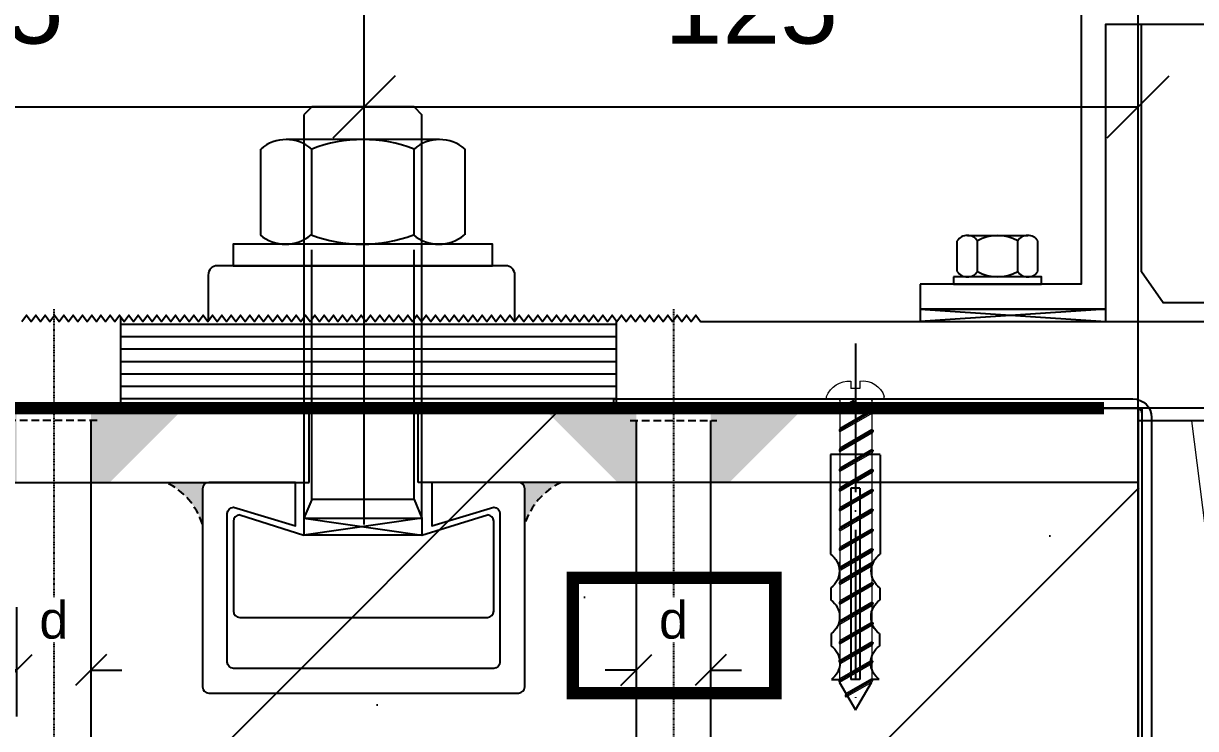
# Model space of a CAD drawing. Header units: millimetres. Extents: x -2069 to 10556, y -1036 to 8460.
# Drawn here: x 2594 to 2783.1, y 657.2 to 771 of the extents above; entities that cross this region are included whole.
import ezdxf

# ---------------------------------------------------------------- set-up
doc = ezdxf.new("R2010")
doc.units = ezdxf.units.MM
for name, pattern in [('ACAD_ISO04W100', [30, 24, -3, 0, -3]), ('HIDDEN', [0.375, 0.25, -0.125]), ('HIDDEN2', [0.1875, 0.125, -0.0625])]:
    doc.linetypes.add(name, pattern=pattern)
for name, color, linetype in [('0BJECT', 7, 'Continuous'), ('A-剖面填充', 8, 'Continuous'), ('CEN', 3, 'ACAD_ISO04W100'), ('F-Alum', 4, 'Continuous'), ('F-Bolt', 32, 'Continuous'), ('F-center', 6, 'ACAD_ISO04W100'), ('F-Misc', 1, 'Continuous'), ('F-OTHERS', 8, 'Continuous'), ('F-seslants', 8, 'Continuous'), ('F-steel', 3, 'Continuous'), ('F-text', 7, 'Continuous'), ('F-thin line', 8, 'Continuous'), ('F_CONC', 7, 'Continuous'), ('F_MISC', 8, 'Continuous'), ('Hatch', 8, 'Continuous'), ('INSUL', 173, 'Continuous'), ('Layer0-RefEdit0', 7, 'Continuous'), ('POCHET', 8, 'Continuous')]:
    doc.layers.add(name, color=color, linetype=linetype)
doc.layers.add('1', color=3, linetype='Continuous', lineweight=15)
doc.styles.add('Arial', font='arial.ttf')
doc.dimstyles.new('Arup4', dxfattribs={"dimscale": 5, "dimtxt": 1.2, "dimasz": 1, "dimexe": 1.5, "dimexo": 1.5, "dimgap": 1, "dimtad": 1, "dimdec": 0, "dimdsep": 46, "dimtxsty": 'Arial', "dimblk": 'OBLIQUE', "dimcen": 0, "dimclrd": 1, "dimclre": 1, "dimclrt": 7, "dimadec": 0, "dimazin": 0, "dimtfac": 1, "dimtdec": 0, "dimtix": 1, "dimtofl": 0, "dimtmove": 2, "dimatfit": 3, "dimfxl": 5, "dimtolj": 1, "dimtzin": 0, "dimlwd": -1, "dimlwe": -1, "dimarcsym": 0})

# ---------------------------------------------------------------- blocks, each defined once
blk = doc.blocks.new('塑料胀栓1')
for p, q in [((11.71221217162997, 15.84621167396744), (11.72214267112417, 14.80299778285007)), ((6.813815759960108, 11.97570193024057), (11.26026245577327, 14.60299778284752)), ((11.23949568744524, 9.426389889377788), (6.813815759960108, 11.97570193024057)), ((11.7063633291325, 12.70306447953044), (11.70636332913909, 11.26090457569898)), ((11.71221217166521, 8.10519218655918), (11.7122121716593, 9.390143683027416))]:
    blk.add_line(p, q)
at = {"layer": '0BJECT'}
for p, q in [((19.12205670410435, 15.88937509276638), (17.12205670410435, 15.8893750927582)), ((26.53190123657942, 15.93253851156532), (24.53190123657942, 15.93253851155623)), ((48.00269223358146, 15.97570193042793), (31.94174576905471, 15.97570193035517)), ((48.02707572884582, 15.97570193042793), (48.02707572888221, 7.975701930427932)), ((42.5996575803299, 12.7030644796705), (11.7063633291325, 12.70306447953044)), ((42.5996575803299, 12.7030644796705), (42.5996575803365, 11.26090457583905)), ((42.5996575803365, 11.26090457583905), (11.70636332913909, 11.26090457569898)), ((19.12205670414005, 8.06202876782754), (17.12205670414005, 8.062028767818447)), ((26.53190123661557, 8.018865349095904), (24.53190123661557, 8.01886534908681)), ((48.02707572888221, 7.975701930427932), (31.94174576909109, 7.975701930355171))]:
    blk.add_line(p, q, dxfattribs=at)
for centre, start, end in [((14.40190666326111, 17.77635149817979), 215.6634335187534, 325.2508364699451), ((21.81175119573641, 17.81951491697873), 215.6634335187534, 325.2508364699451), ((29.22159572821147, 17.86267833577767), 215.6634335187534, 325.2508364699451), ((14.40190666331409, 6.175052362370479), 34.74916353056818, 144.33656648176), ((21.81175119578961, 6.131888943638841), 34.74916353056818, 144.33656648176), ((29.2215957282649, 6.088725524907204), 34.74916353056818, 144.33656648176)]:
    blk.add_arc(centre, 3.310573394341928, start, end, dxfattribs=at)
at = {"layer": '1', "linetype": 'Continuous'}
for p, q in [((56.96615062687579, 16.64117593046831), (56.9677056496821, 15.45893280233304)), ((56.96770564967664, 16.64475430237053), (57.41631208805394, 16.64117586676002)), ((56.9677056496821, 15.45893280233304), (56.9677056497128, 8.492471058605588)), ((59.90736310943862, 12.71971295614821), (58.70452990615899, 12.71971295614276)), ((58.70452990615899, 12.71971295614276), (58.70452990616559, 11.23169090481133)), ((59.90736310944521, 11.23169090481678), (58.70452990616559, 11.23169090481133)), ((56.9677056497128, 8.492471058605588), (56.96770564971825, 7.306649558568096)), ((56.96770564971917, 7.306649558568096), (57.40514708855493, 7.306649558569915))]:
    blk.add_line(p, q, dxfattribs=at)
at = {"layer": '1', "color": 2, "linetype": 'Continuous'}
for p, q in [((11.26026245577327, 14.60299778284752), (8.868168450314442, 10.45976942886682)), ((11.60667261728599, 14.80299778284916), (9.041373531070805, 10.35976942886736)), ((11.72214267112417, 14.80299778285007), (9.156843584908986, 10.35976942886827)), ((11.83761272496326, 14.60299778285025), (9.445518719503523, 10.45976942886955)), ((14.24171708720701, 14.62638988939125), (11.23949568744524, 9.426389889377788)), ((11.60667261728599, 14.80299778284916), (11.26026245577327, 14.60299778284752)), ((14.58812724871973, 14.82638988939288), (11.4127007682016, 9.326389889378332)), ((14.70359730255791, 14.82638988939379), (11.52817082203978, 9.326389889379243)), ((11.72214267112417, 14.80299778285007), (11.60667261728599, 14.80299778284916)), ((11.6201780562892, 14.62638988937942), (11.61906735639718, 14.62638988937942)), ((11.83761272496326, 14.60299778285025), (11.72214267112417, 14.80299778285007)), ((14.819067356397, 14.62638988939398), (11.81684595663432, 9.426389889380516)), ((14.24171708720701, 14.62638988939125), (11.82410728596142, 14.62638988938033)), ((14.58812724871973, 14.82638988939288), (14.24171708720701, 14.62638988939125)), ((17.22206101874781, 14.64978199593497), (14.31528788617583, 9.615103244189413)), ((17.56847118026144, 14.84978199593661), (14.39304469974331, 9.349781995922056)), ((17.68394123409962, 14.84978199593752), (14.50851475358149, 9.349781995922967)), ((14.70359730255791, 14.82638988939379), (14.58812724871973, 14.82638988939288)), ((17.22206101874781, 14.64978199593497), (14.60163268772339, 14.64978199592315)), ((14.819067356397, 14.62638988939398), (14.70359730255791, 14.82638988939379)), ((17.7994112879378, 14.6497819959377), (14.79718988817512, 9.44978199592424)), ((17.56847118026144, 14.84978199593661), (17.22206101874781, 14.64978199593497)), ((20.42206101874763, 14.64978199594952), (17.41983961898586, 9.449781995936064)), ((17.68394123409871, 14.84978199593752), (17.56847118026144, 14.84978199593661)), ((20.76847118026126, 14.84978199595116), (17.59304469974313, 9.349781995936608)), ((17.7994112879378, 14.6497819959377), (17.68394123409871, 14.84978199593752)), ((20.88394123409944, 14.84978199595207), (17.70851475358131, 9.34978199593752)), ((20.42206101874763, 14.64978199594861), (17.7994112879378, 14.6497819959377)), ((20.99941128793762, 14.64978199595225), (17.99718988817494, 9.449781995938793)), ((20.76847118026126, 14.84978199595116), (20.42206101874763, 14.64978199594952)), ((23.62206101874745, 14.64978199596408), (20.61983961898568, 9.449781995950616)), ((20.88394123409853, 14.84978199595207), (20.76847118026126, 14.84978199595116)), ((23.96847118026108, 14.84978199596571), (20.79304469974295, 9.34978199595116)), ((20.99941128793762, 14.64978199595225), (20.88394123409853, 14.84978199595207)), ((24.08394123409926, 14.84978199596662), (20.90851475358113, 9.349781995952073)), ((23.62206101874745, 14.64978199596316), (20.99941128793762, 14.64978199595134)), ((24.19941128793744, 14.6497819959668), (21.19718988817476, 9.449781995953344)), ((23.96847118026108, 14.84978199596571), (23.62206101874745, 14.64978199596408)), ((26.82206101874726, 14.64978199597863), (23.8198396189855, 9.449781995965168)), ((24.08394123409835, 14.84978199596662), (23.96847118026108, 14.84978199596571)), ((27.1684711802609, 14.84978199598026), (23.99304469974277, 9.349781995965714)), ((24.19941128793744, 14.6497819959668), (24.08394123409835, 14.84978199596662)), ((27.28394123409908, 14.84978199598117), (24.10851475358095, 9.349781995966623)), ((26.82206101874726, 14.64978199597772), (24.19941128793744, 14.64978199596589)), ((27.39941128793726, 14.64978199598135), (24.39718988817458, 9.449781995967896)), ((27.1684711802609, 14.84978199598026), (26.82206101874726, 14.64978199597863)), ((30.01983961896258, 14.64978199599318), (27.1130664863897, 9.615103244247619)), ((27.28394123409817, 14.84978199598117), (27.1684711802609, 14.84978199598026)), ((30.3662497804753, 14.84978199599481), (27.19082329995718, 9.349781995980264)), ((27.39941128793726, 14.64978199598135), (27.28394123409817, 14.84978199598117)), ((30.48171983431348, 14.84978199599573), (27.30629335379536, 9.349781995981173)), ((30.01983961896258, 14.64978199599318), (27.39941128793726, 14.64978199598135)), ((30.59718988815257, 14.64978199599591), (27.5949684883899, 9.449781995982447)), ((32.28415147528268, 14.64978199600409), (29.3773783427107, 9.615103244258533)), ((32.6305616367963, 14.84978199600482), (29.45513515627818, 9.349781995990268)), ((32.74603169063448, 14.84978199600573), (29.57060521011636, 9.34978199599118)), ((32.28415147528268, 14.64978199600409), (29.66372314425825, 14.64978199599227)), ((32.86150174447266, 14.64978199600682), (29.85928034470999, 9.449781995993364)), ((30.3662497804753, 14.84978199599481), (30.01983961896258, 14.64978199599318)), ((30.48171983431348, 14.84978199599573), (30.3662497804753, 14.84978199599481)), ((30.59718988815257, 14.64978199599591), (30.48171983431348, 14.84978199599573)), ((32.6305616367963, 14.84978199600482), (32.28415147528268, 14.64978199600409)), ((35.48415147528249, 14.64978199601864), (32.48193007552072, 9.449781996005184)), ((32.74603169063357, 14.84978199600573), (32.6305616367963, 14.84978199600482)), ((35.83056163679612, 14.84978199601937), (32.65513515627799, 9.349781996005733)), ((32.86150174447266, 14.64978199600682), (32.74603169063357, 14.84978199600573)), ((35.9460316906343, 14.84978199602028), (32.77060521011617, 9.349781996005733)), ((35.48415147528249, 14.64978199601864), (32.86150174447266, 14.64978199600682)), ((36.06150174447247, 14.64978199602137), (33.0592803447098, 9.449781996007914)), ((35.83056163679612, 14.84978199601937), (35.48415147528249, 14.64978199601864)), ((38.68415147528231, 14.6497819960332), (35.68193007552054, 9.449781996019736)), ((35.94603169063339, 14.84978199602028), (35.83056163679612, 14.84978199601937)), ((39.03056163679594, 14.84978199603392), (35.85513515627781, 9.349781996020283)), ((36.06150174447247, 14.64978199602137), (35.94603169063339, 14.84978199602028)), ((39.14603169063412, 14.84978199603483), (35.97060521011599, 9.349781996020283)), ((38.68415147528231, 14.6497819960332), (36.06150174447247, 14.64978199602137)), ((39.2615017444723, 14.64978199603592), (36.25928034470964, 9.449781996022466)), ((39.03056163679594, 14.84978199603392), (38.68415147528231, 14.6497819960332)), ((41.88415147528212, 14.64978199604775), (38.88193007552036, 9.449781996034288)), ((39.14603169063321, 14.84978199603483), (39.03056163679594, 14.84978199603392)), ((42.23056163679575, 14.84978199604848), (39.05513515627764, 9.349781996034835)), ((39.2615017444723, 14.64978199603592), (39.14603169063321, 14.84978199603483)), ((42.34603169063393, 14.84978199604938), (39.17060521011582, 9.349781996034835)), ((41.88415147528212, 14.64978199604775), (39.2615017444723, 14.64978199603592)), ((42.46150174447211, 14.64978199605048), (39.45928034470944, 9.449781996037016)), ((42.23056163679575, 14.84978199604848), (41.88415147528212, 14.64978199604775)), ((45.08193007549744, 14.6497819960623), (42.17515694292456, 9.615103244316742)), ((42.34603169063303, 14.84978199604938), (42.23056163679575, 14.84978199604848)), ((45.42834023701015, 14.84978199606303), (42.25291375649203, 9.349781996049387)), ((42.46150174447211, 14.64978199605048), (42.34603169063303, 14.84978199604938)), ((45.54381029084834, 14.84978199606394), (42.36838381033021, 9.349781996049387)), ((45.08193007549744, 14.6497819960623), (42.46150174447211, 14.64978199605048)), ((45.65928034468742, 14.64978199606503), (42.65705894492476, 9.449781996051568)), ((45.42834023701015, 14.84978199606303), (45.08193007549744, 14.6497819960623)), ((48.28193007549724, 14.64978199607685), (45.27970867573549, 9.449781996063392)), ((45.54381029084834, 14.84978199606394), (45.42834023701015, 14.84978199606303)), ((48.62834023700997, 14.84978199607758), (45.45291375649185, 9.349781996063939)), ((45.65928034468742, 14.64978199606503), (45.54381029084834, 14.84978199606394)), ((48.74381029084815, 14.84978199607849), (45.56838381033003, 9.349781996063939)), ((48.28193007549724, 14.64978199607685), (45.65928034468742, 14.64978199606503)), ((48.85928034468725, 14.64978199607958), (45.85705894492457, 9.44978199606612)), ((48.62834023700997, 14.84978199607758), (48.28193007549724, 14.64978199607685)), ((51.48193007549708, 14.6497819960914), (48.47970867573531, 9.449781996077943)), ((48.74381029084815, 14.84978199607849), (48.62834023700997, 14.84978199607758)), ((51.82834023700979, 14.84978199609213), (48.65291375649167, 9.34978199607849)), ((48.85928034468725, 14.64978199607958), (48.74381029084815, 14.84978199607849)), ((51.94381029084798, 14.84978199609304), (48.76838381032984, 9.34978199607849)), ((51.48193007549616, 14.6497819960914), (48.85928034468725, 14.64978199607958)), ((52.05928034468707, 14.64978199609413), (49.05705894492439, 9.449781996080672)), ((51.82834023700979, 14.84978199609213), (51.48193007549708, 14.6497819960914)), ((54.6819300754969, 14.64978199610596), (51.67970867573512, 9.449781996092495)), ((51.94381029084798, 14.84978199609304), (51.82834023700979, 14.84978199609213)), ((55.02834023700962, 14.84978199610668), (51.85291375649149, 9.349781996093043)), ((52.05928034468707, 14.64978199609413), (51.94381029084798, 14.84978199609304)), ((55.1438102908478, 14.84978199610759), (51.96838381032968, 9.349781996093043)), ((54.6819300754969, 14.64978199610596), (52.05928034468616, 14.64978199609413)), ((55.25928034468688, 14.64978199610868), (52.25705894492421, 9.449781996095224)), ((55.02834023700962, 14.84978199610668), (54.6819300754969, 14.64978199610596)), ((55.1438102908478, 14.84978199610759), (55.02834023700962, 14.84978199610668)), ((55.25928034468688, 14.64978199610868), (55.1438102908478, 14.84978199610759)), ((56.75816964479327, 14.64978199611505), (55.25928034468598, 14.64978199610868)), ((56.91008764665343, 14.71950419853328), (56.91008764667777, 9.349117984909752)), ((28.31027976571181, 11.68488989425987), (27.01983961898532, 9.44978199597972)), ((43.37237022224667, 11.68488989432899), (42.08193007552018, 9.44978199604884)), ((56.17014882246053, 11.6848898943872), (54.87970867573494, 9.449781996107047)), ((56.51655898397325, 11.88488989438883), (55.05291375649131, 9.349781996107593)), ((56.63202903781144, 11.88488989438974), (55.16838381032949, 9.349781996107593)), ((56.74749909165052, 11.68488989438992), (55.45705894492403, 9.449781996109776)), ((56.51655898397325, 11.88488989438883), (56.17014882246053, 11.6848898943872)), ((56.63202903781144, 11.88488989438974), (56.51655898397415, 11.88488989438883)), ((56.74749909165052, 11.68488989438992), (56.63202903781144, 11.88488989438974)), ((9.041373531070805, 10.35976942886736), (8.868168450314442, 10.45976942886682)), ((9.156843584908986, 10.35976942886827), (9.041373531071713, 10.35976942886736)), ((9.445518719503523, 10.45976942886955), (9.156843584908986, 10.35976942886827)), ((11.4127007682016, 9.326389889378332), (11.23949568744524, 9.426389889377788)), ((11.52817082203978, 9.326389889379243), (11.41270076820251, 9.326389889378332)), ((11.81684595663432, 9.426389889380516), (11.52817082203978, 9.326389889379243)), ((14.43949568744506, 9.42638988939234), (11.81684595663432, 9.426389889380516)), ((14.61270076820142, 9.326389889392882), (14.43949568744506, 9.42638988939234)), ((14.7281708220396, 9.326389889393793), (14.61270076820233, 9.326389889392882)), ((15.01684595663414, 9.426389889395068), (14.7281708220396, 9.326389889393793)), ((17.41983961898586, 9.449781995936064), (14.79718988817512, 9.449781995923331)), ((17.59304469974313, 9.349781995936608), (17.41983961898586, 9.449781995935155)), ((17.7085147535804, 9.34978199593752), (17.59304469974313, 9.349781995936608)), ((17.99718988817494, 9.449781995938793), (17.7085147535804, 9.34978199593752)), ((20.61983961898568, 9.449781995950616), (17.99718988817494, 9.449781995938793)), ((20.79304469974295, 9.34978199595116), (20.61983961898568, 9.449781995949706)), ((20.90851475358022, 9.349781995952073), (20.79304469974295, 9.34978199595116)), ((21.19718988817476, 9.449781995953344), (20.90851475358022, 9.349781995952073)), ((23.8198396189855, 9.449781995965168), (21.19718988817476, 9.449781995953344)), ((23.99304469974277, 9.349781995965714), (23.8198396189855, 9.449781995964258)), ((24.10851475358004, 9.349781995966623), (23.99304469974277, 9.349781995965714)), ((24.39718988817458, 9.449781995967896), (24.10851475358004, 9.349781995966623)), ((27.01983961898532, 9.44978199597972), (24.39718988817458, 9.449781995967896)), ((27.19304469974259, 9.349781995980264), (27.01983961898532, 9.44978199597881)), ((27.30851475357986, 9.349781995981173), (27.19304469974259, 9.349781995980264)), ((27.5971898881744, 9.449781995982447), (27.30851475357986, 9.349781995981173)), ((30.21761821920063, 9.449781995994273), (27.5949684883899, 9.449781995981537)), ((32.48193007552072, 9.449781996005184), (29.85928034470999, 9.449781995993364)), ((30.39082329995699, 9.349781995994816), (30.21761821920063, 9.449781995993364)), ((30.50629335379517, 9.349781995995727), (30.3908232999579, 9.349781995994816)), ((30.79496848838971, 9.449781995997), (30.50629335379517, 9.349781995995727)), ((32.65513515627799, 9.349781996005733), (32.48193007552072, 9.449781996005184)), ((32.77060521011526, 9.349781996005733), (32.65513515627799, 9.349781996005733)), ((33.0592803447098, 9.449781996007914), (32.77060521011526, 9.349781996005733)), ((35.68193007552054, 9.449781996019736), (33.0592803447098, 9.449781996007914)), ((35.85513515627781, 9.349781996020283), (35.68193007552054, 9.449781996019736)), ((35.97060521011508, 9.349781996020283), (35.85513515627781, 9.349781996020283)), ((36.25928034470964, 9.449781996022466), (35.97060521011508, 9.349781996020283)), ((38.88193007552036, 9.449781996034288), (36.25928034470964, 9.449781996022466)), ((39.05513515627764, 9.349781996034835), (38.88193007552036, 9.449781996034288)), ((39.1706052101149, 9.349781996034835), (39.05513515627764, 9.349781996034835)), ((39.45928034470944, 9.449781996037016), (39.1706052101149, 9.349781996034835)), ((42.08193007552018, 9.44978199604884), (39.45928034470944, 9.449781996037016)), ((42.25513515627745, 9.349781996049387), (42.08193007552018, 9.44978199604884)), ((42.37060521011471, 9.349781996049387), (42.25513515627745, 9.349781996049387)), ((42.65928034470926, 9.449781996051568), (42.37060521011471, 9.349781996049387)), ((45.27970867573549, 9.449781996063392), (42.65705894492476, 9.449781996051568)), ((45.45291375649185, 9.349781996063939), (45.27970867573549, 9.449781996063392)), ((45.56838381033003, 9.349781996063939), (45.45291375649276, 9.349781996063939)), ((45.85705894492457, 9.44978199606612), (45.56838381033003, 9.349781996063939)), ((48.47970867573531, 9.449781996077943), (45.85705894492457, 9.44978199606612)), ((48.65291375649167, 9.34978199607849), (48.47970867573531, 9.449781996077943)), ((48.76838381032984, 9.34978199607849), (48.65291375649257, 9.34978199607849)), ((49.05705894492439, 9.449781996080672), (48.76838381032984, 9.34978199607849)), ((51.67970867573512, 9.449781996092495), (49.05705894492348, 9.449781996080672)), ((51.85291375649149, 9.349781996093043), (51.67970867573512, 9.449781996092495)), ((51.96838381032968, 9.349781996093043), (51.8529137564924, 9.349781996093043)), ((52.25705894492421, 9.449781996095224), (51.96838381032968, 9.349781996093043)), ((54.87970867573494, 9.449781996107047), (52.25705894492421, 9.449781996095224)), ((55.05291375649131, 9.349781996107593), (54.87970867573494, 9.449781996107047)), ((55.16838381032949, 9.349781996107593), (55.05291375649222, 9.349781996107593)), ((55.45705894492403, 9.449781996109776), (55.16838381032949, 9.349781996107593)), ((56.75816964481692, 9.449781996115235), (55.45705894492403, 9.449781996109776))]:
    blk.add_line(p, q, dxfattribs=at)
at = {"layer": '1', "linetype": 'Continuous'}
for centre, radius, start, end in [((56.30109482231568, 13.18081765519037), 3.635627662754216, 352.7135828226831, 72.32148330212878), ((55.86759761315808, 11.04694091544115), 4.043987861451618, 292.3464590782155, 2.618474798417987)]:
    blk.add_arc(centre, radius, start, end, dxfattribs=at)
at = {"layer": '1', "color": 2, "linetype": 'Continuous'}
for centre, start, end in [((56.75816964479235, 14.84978199611487), 270.0000000002605, 2.60551e-10), ((56.75816964481782, 9.249781996115416), 2.60551e-10, 90.00000000026054)]:
    blk.add_arc(centre, 0.2, start, end, dxfattribs=at)
at = {"layer": 'CEN'}
blk.add_line((65.95524704842366, 11.97570193050978), (6.813815759960108, 11.97570193024057), dxfattribs=at)
blk = doc.blocks.new('*U18')
at = {"layer": 'INSUL', "lineweight": 0}
h = blk.add_hatch(dxfattribs=at)
h.set_pattern_fill('岩棉', color=256, scale=200, style=0, pattern_type=2)
h.set_pattern_definition([(171.78891, (106.600016, 398.0952379999998), (-1346.403448312252, 200.0000049722685), [6.668377999999999, -1393.6908]), (146.908661, (112.445746, 394.2857139999999), (-316.8008087664159, 200.0000027677768), [6.977466, -1458.29024]), (132.32733, (116.7829, 389.5238099999999), (-356.4009145727049, 399.9999982672191), [6.441011999999996, -1346.171599999999]), (114.796992, (119.422906, 383.8095239999998), (-79.20020273217732, 199.9999988221325), [6.294656, -654.6442399999999]), (91.62022409999989, (119.611478, 377.1428579999999), (-39.60010000722383, 1199.999999421015), [6.669333999999999, -1393.890599999999]), (82.82482490000001, (100.188572, 222.857142), (277.200698883709, 2199.999994068259), [155.5034759999999, -32500.22599999999]), (97.17517500000001, (139.41153, 222.857142), (-277.200704965674, 2199.999993303032), [155.503476, -32500.22600000001]), (88.37977579999999, (119.988622, 377.1428579999999), (39.60008610801613, 1199.999999804292), [6.669333999999998, -1393.890599999999]), (65.203007, (120.177194, 383.8095239999998), (79.20020259163786, 199.9999991174459), [6.294655999999996, -654.6442399999996]), (47.67266909999999, (122.817202, 389.5238099999999), (356.4009134627904, 399.9999994025392), [6.441011999999999, -1346.1716]), (33.0913383, (127.154356, 394.2857139999999), (316.8008057501236, 200.0000072753375), [6.977465999999999, -1458.29024]), (8.211089519999998, (133.0000839999999, 398.0952379999998), (1346.403449130845, 199.9999996311573), [6.668378, -1393.6908]), (87.16616460000002, (100, 219.04762), (39.6000835716934, 600.000000603556), [3.814187999999997, -797.1652999999993]), (103.9013849999999, (100.94286, 215.2380959999999), (-158.4004052932106, 599.999999256688), [3.924467999999998, -820.2139799999997]), (111.603615, (102.451434, 211.4285719999999), (-39.60010105791604, 199.9999999325468), [4.097349999999997, -211.0134799999998]), (122.761347, (104.90287, 207.6190479999999), (-118.8003071433099, 199.9999979126023), [4.530121999999998, -946.7954599999995]), (138.290552, (108.108592, 204.7619039999999), (-237.6006057235126, 200.0000041112795), [4.294174, -897.48216]), (152.003514, (111.691458, 202.857142), (-356.4009150129696, 199.9999972512039), [4.057713999999999, -848.0623800000002]), (166.477202, (115.651468, 201.9047619999999), (-792.0020276718492, 200.0000064177691), [4.072923999999999, -851.2411]), (167.070755, (119.80005, 200.9523799999999), (-831.6021316316308, 199.9999996237733), [4.256496, -889.6077599999999]), (12.92924439999999, (119.80005, 200.9523799999999), (831.6021319360445, 199.9999987124329), [4.256496, -889.6077599999999]), (13.52279750000001, (123.9486319999999, 201.9047619999999), (792.0020294171784, 199.9999995062475), [4.072923999999997, -851.2410999999994]), (27.99648529999999, (127.908642, 202.857142), (396.0010105499008, 200.0000072879108), [4.057713999999999, -848.0623800000001]), (41.70944699999998, (131.4915099999999, 204.7619039999999), (237.6006038913436, 200.0000059365944), [4.294173999999997, -897.4821599999992]), (57.2386522, (134.697232, 207.6190479999999), (396.0010088970647, 600.0000033357035), [4.530121999999997, -946.7954599999995]), (68.396384, (137.148666, 211.4285719999999), (39.60010082956155, 200.0000007141276), [4.097349999999998, -211.0134799999999]), (76.098615, (138.6572419999999, 215.2380959999999), (39.60010150827714, 199.9999990314191), [3.924467999999996, -820.2139799999993]), (92.83383529999995, (139.6001019999999, 219.04762), (-39.60010050248402, 599.9999997827587), [3.814187999999999, -797.1652999999998])])
h.paths.add_polyline_path([(0, 0), (112.7065252531479, 0), (112.7065252531479, 200), (0, 200)])
at = {"layer": 'INSUL'}
blk.add_lwpolyline([(0, 0), (112.7065252531479, 0), (112.7065252531479, 200), (0, 200)], close=True, dxfattribs=at)
blk = doc.blocks.new('A$C515a715d')
at = {"layer": 'Hatch', "linetype": 'HIDDEN', "ltscale": 5}
h = blk.add_hatch(color=256, dxfattribs=at)
h.paths.add_polyline_path([(11.99999999999955, 50.20995790751067), (11.99999999999955, 47.20995790751067), (-4.547473508864641e-13, 47.20995790751067), (-4.547473508864641e-13, 41.20995790751067), (-4.547473508864641e-13, 62.20995790751067)])
h.paths.add_polyline_path([(-4.547473508864641e-13, 20.20995790751067), (-4.547473508864641e-13, 41.20995790750976), (-4.547473508864641e-13, 35.20995790751067), (11.99999999999955, 35.20995790751067), (11.99999999999955, 32.20995790751067)])
for points in [[(11.99999999999955, 16.20000000007121, -0.4142135623736278), (13.00000000000136, 17.20000000007121), (18.70819864951, 17.20000000006075, -0.2056191365764834), (11.99999999999955, 23.07805904839279)], [(11.99999999999955, -40.67805904836723), (11.99999999999955, -33.8000000000452, 0.4142135623736278), (12.99999999999955, -34.8000000000452), (18.70819864951727, -34.8000000000452, 0.205619136576971)]]:
    blk.add_hatch(color=256, dxfattribs=at).paths.add_polyline_path(points)
h = blk.add_hatch(color=256, dxfattribs=at)
h.paths.add_polyline_path([(11.99999999999955, -49.79999999998699), (11.99999999999955, -52.79999999998699), (-4.547473508864641e-13, -52.79999999998699), (-4.547473508864641e-13, -58.79999999998699), (-4.547473508864641e-13, -37.79999999998699)])
h.paths.add_polyline_path([(-4.547473508864641e-13, -79.799999999987), (-4.547473508864641e-13, -58.7999999999879), (-4.547473508864641e-13, -64.799999999987), (11.99999999999955, -64.799999999987), (11.99999999999955, -67.799999999987)])
at = {"layer": 'F-center', "linetype": 'HIDDEN', "ltscale": 0.1}
for p, q in [((-15.96906282752798, 41.20995790751067), (119.9999999999995, 41.20995790751067)), ((-15.96906282752843, -58.79999999998699, -1.017515445940714e-09), (119.9999999999995, -58.79999999998654, -1.0170915835761e-09))]:
    blk.add_line(p, q, dxfattribs=at)
at = {"layer": 'F-Misc', "ltscale": 5}
for p, q in [((-4.547473508864641e-13, 0), (-4.547473508864641e-13, 116.2000000000126, -1.017306935011803e-09)), ((-4.547473508864641e-13, 116.2000000000126, -1.017306935011803e-09), (11.99999999999955, 116.2000000000126, -1.017306935011803e-09)), ((11.99999999999955, 116.2000000000126, -1.017306935011803e-09), (11.99999999999955, 0, -1.074479734949462e-09)), ((1.999999999999545, 47.20995790751067), (119.9999999999995, 47.20995790751067)), ((1.999999999999545, 35.20995790751067), (119.9999999999995, 35.20995790751067)), ((11.99999999999955, 0, -1.074479734949462e-09), (-4.547473508864641e-13, 0)), ((-4.547473508864641e-13, -17.60000000001082), (-5.684341886080801e-13, -133.799999999987, -1.017306935008148e-09)), ((11.99999999999955, -17.60000000001173, -1.074479734949462e-09), (-4.547473508864641e-13, -17.60000000001128)), ((12, -133.7999999999865, -1.017306935008143e-09), (11.99999999999955, -17.60000000001173, -1.074479734949462e-09)), ((1.999999999999091, -52.79999999998699, -1.017466962967435e-09), (119.9999999999995, -52.79999999998699, -1.017099588623599e-09))]:
    blk.add_line(p, q, dxfattribs=at)
at = {"layer": 'F-Misc', "ltscale": 5, "elevation": -1.017306935011803e-09}
blk.add_lwpolyline([(40.99999999999955, -30.79999999998699), (16.99999999999955, -30.79999999992879, -0.414213562373095), (15.99999999999955, -29.79999999992879), (18.99999999999955, -19.79999999992879), (11.99999999999955, -19.79999999992879), (11.99999999999955, -33.79999999992879, 0.414213562373095), (12.99999999999955, -34.79999999992879), (44.99999999999955, -34.79999999998699, 0.414213562373095), (45.99999999999955, -33.79999999998699), (45.99999999999955, 16.20000000001301, 0.414213562373095), (44.99999999999955, 17.20000000001301), (12.99999999999955, 17.20000000007121, 0.414213562373095), (11.99999999999955, 16.20000000007121), (11.99999999999955, 2.200000000071213), (18.99999999999955, 2.200000000071213), (15.99999999999955, 12.20000000007121, -0.414213562373095), (16.99999999999955, 13.20000000007121), (40.99999999999955, 13.20000000001301, -0.414213562373095), (41.99999999999955, 12.20000000001301), (41.99999999999955, -29.79999999998699, -0.414213562373095)], format="xyb", close=True, dxfattribs=at)
at = {"layer": 'Hatch', "linetype": 'HIDDEN', "ltscale": 5}
for p, q in [((1.999999999999545, 34.20995790751067), (1.999999999999545, 48.20995790751067)), ((1.999999999999091, -51.79999999998699, -1.017468349892407e-09), (1.999999999999091, -65.799999999987, -1.01744893296991e-09))]:
    blk.add_line(p, q, dxfattribs=at)
for centre, start, end in [((22.19871911010659, 27.9502932122864, -1.074479734949462e-09), 205.5352060176946, 252.0118672980861), ((22.19871911010659, -45.55029321226039, -1.074479734949462e-09), 107.9881327019139, 154.4647939823054)]:
    blk.add_arc(centre, 11.30276679555366, start, end, dxfattribs=at)
blk = doc.blocks.new('A$C4BA15205')
at = {"layer": 'A-剖面填充', "ltscale": 0.02}
h = blk.add_hatch(dxfattribs=at)
h.set_pattern_fill('AR-RC', color=256, scale=30)
h.set_pattern_definition([(45, (55996.49802515435, 116709.6528470871), (-53.03300858899106, 53.03300858899107), []), (49.99999999999999, (55996.49802515435, 116709.6528470871), (215.178054780226, -18.82564049477853), [22.5, -247.5]), (355, (55996.49802515435, 116709.6528470871), (-41.6254000839, 225.6576401100035), [18, -198]), (100.4514, (56014.42952915432, 116708.0840450871), (173.5528145142065, 206.8318626182861), [19.122057, -210.3426336]), (46.18420000000002, (55996.49802515435, 116769.6528470871), (320.1723145876933, -49.65570429870542), [33.74999999999898, -371.2499999999918]), (96.6356, (56023.17904865427, 116765.5148549871), (280.398811664611, 292.2353612701325), [28.6830864, -315.5139]), (351.1842, (55996.49802515435, 116769.6528470871), (280.3985835400882, 292.2355802775974), [27, -297]), (21, (56026.49802515435, 116754.6528470871), (179.0721156355385, -120.7856671996016), [22.5, -247.5]), (326.0000000000001, (56026.49802515435, 116754.6528470871), (72.99459957647451, 217.5450135140559), [18, -198]), (71.4514, (56041.42069505434, 116744.5873652871), (252.066788574447, 96.75914901298572), [19.122057, -210.3426336]), (37.50000000000001, (55996.49802515435, 116709.6528470871), (3.647956595187201, 99.86815614939344), [0, -195.6, 0, -201, 0, -198.75]), (7.499999999999999, (55996.49802515435, 116709.6528470871), (78.92086123264458, 118.3235135647081), [0, -114.6, 0, -191.1, 0, -75.75]), (327.5, (55929.59802515432, 116709.6528470871), (160.1467308517227, -6.766461520313927), [0, -75, 0, -234, 0, -310.5]), (317.5, (55899.59802515432, 116709.6528470871), (174.9558508027159, 30.03149469969532), [0, -97.5, 0, -155.4, 0, -220.5])])
h.paths.add_polyline_path([(-1679.852350917997, 0), (-1679.852350985389, -119.9999998937274), (-965.2725375106584, -119.9999982884765), (-0.8635101696436323, -118.8980908033554), (-0.4716252975767929, -6.406640750356019e-06)])
at = {"layer": 'F_CONC', "linetype": 'ByBlock', "ltscale": 0.5}
blk.add_lwpolyline([(-1679.852350917997, -119.9999998937274), (-300, -119.999998031024), (-299.9999995133776, -119.9999968114862), (4.866224116994999e-07, -119.9999965557072), (0, 0), (-1679.852350917997, 0)], dxfattribs=at)
blk = doc.blocks.new('_OBLIQUE')
at = {"color": 0, "linetype": 'ByBlock'}
blk.add_line((-0.5, -0.5), (0.5, 0.5), dxfattribs=at)
blk = doc.blocks.new('*D96')
at = {"color": 1, "linetype": 'Continuous', "transparency": 16777216}
for p, q in [((2648.975037786655, 690.147687980173), (2648.975037786655, 772.5716607500317)), ((2773.874549497833, 723.9117472361268), (2773.874549497833, 772.5716607500317)), ((2648.975037786655, 757.5716607500317), (2773.874549497833, 757.5716607500317))]:
    blk.add_line(p, q, dxfattribs=at)
at = {"layer": 'Defpoints', "color": 0, "transparency": 16777216}
for p in [(2773.874549497833, 757.5716607500317), (2773.874549497833, 708.9117472361268), (2648.975037786655, 675.147687980173)]:
    blk.add_point(p, dxfattribs=at)
at = {"color": 1, "transparency": 16777216, "xscale": 10, "yscale": 10, "zscale": 10, "rotation": 180}
blk.add_blockref('_OBLIQUE', (2648.975037786655, 757.5716607500317), dxfattribs=at)
at = {"color": 1, "transparency": 16777216, "xscale": 10, "yscale": 10, "zscale": 10}
blk.add_blockref('_OBLIQUE', (2773.874549497833, 757.5716607500317), dxfattribs=at)
at = {"color": 7, "transparency": 16777216, "insert": (2711.424793642244, 773.698536602692), "char_height": 12, "attachment_point": 5, "style": 'Arial'}
blk.add_mtext('\\A1;125', dxfattribs=at)
blk = doc.blocks.new('*D97')
at = {"color": 1, "linetype": 'Continuous', "transparency": 16777216}
for p, q in [((2523.874549497833, 723.9188761364812), (2523.874549497833, 772.5716607500317)), ((2648.975037786655, 690.147687980173), (2648.975037786655, 772.5716607500317)), ((2523.874549497833, 757.5716607500317), (2648.975037786655, 757.5716607500317))]:
    blk.add_line(p, q, dxfattribs=at)
at = {"layer": 'Defpoints', "color": 0, "transparency": 16777216}
for p in [(2648.975037786655, 757.5716607500317), (2523.874549497833, 708.9188761364812), (2648.975037786655, 675.147687980173)]:
    blk.add_point(p, dxfattribs=at)
at = {"color": 1, "transparency": 16777216, "xscale": 10, "yscale": 10, "zscale": 10, "rotation": 180}
blk.add_blockref('_OBLIQUE', (2523.874549497833, 757.5716607500317), dxfattribs=at)
at = {"color": 1, "transparency": 16777216, "xscale": 10, "yscale": 10, "zscale": 10}
blk.add_blockref('_OBLIQUE', (2648.975037786655, 757.5716607500317), dxfattribs=at)
at = {"color": 7, "transparency": 16777216, "insert": (2586.424793642244, 773.698536602692), "char_height": 12, "attachment_point": 5, "style": 'Arial'}
blk.add_mtext('\\A1;125', dxfattribs=at)
blk = doc.blocks.new('*D98')
at = {"color": 1, "linetype": 'Continuous', "transparency": 16777216}
for p, q in [((2592.874549497834, 676.8014920945525), (2592.874549497834, 659.1339664131183)), ((2604.874549497834, 676.8014920945525), (2604.874549497834, 659.1339664131183)), ((2592.874549497834, 666.6339664131183), (2587.874549497834, 666.6339664131183)), ((2604.874549497834, 666.6339664131183), (2609.874549497834, 666.6339664131183))]:
    blk.add_line(p, q, dxfattribs=at)
at = {"layer": 'Defpoints', "color": 0, "transparency": 16777216}
for p in [(2592.874549497834, 684.3014920945525, 2.541804787386446e-06), (2604.874549497834, 684.3014920945525, 2.541804770743371e-06), (2604.874549497834, 666.6339664131183)]:
    blk.add_point(p, dxfattribs=at)
at = {"color": 1, "transparency": 16777216, "xscale": 5, "yscale": 5, "zscale": 5}
blk.add_blockref('_OBLIQUE', (2592.874549497834, 666.6339664131183), dxfattribs=at)
at = {"color": 1, "transparency": 16777216, "xscale": 5, "yscale": 5, "zscale": 5, "rotation": 180}
blk.add_blockref('_OBLIQUE', (2604.874549497834, 666.6339664131183), dxfattribs=at)
at = {"color": 7, "transparency": 16777216, "insert": (2598.874549497834, 674.6830796464061), "char_height": 6, "attachment_point": 5, "style": 'Arial', "bg_fill": 3, "box_fill_scale": 1.1, "bg_fill_color": 256, "bg_fill_true_color": 13158600, "bg_fill_transparency": 0}
blk.add_mtext('\\A1;d', dxfattribs=at)
blk = doc.blocks.new('*D99')
at = {"color": 1, "linetype": 'Continuous', "transparency": 16777216}
for p, q in [((2692.884507405331, 675.3845326947295), (2692.884507405331, 659.1339664131184)), ((2704.884507405331, 675.3845326947295), (2704.884507405331, 659.1339664131184)), ((2692.884507405331, 666.6339664131184), (2687.884507405331, 666.6339664131184)), ((2704.884507405331, 666.6339664131184), (2709.884507405331, 666.6339664131184))]:
    blk.add_line(p, q, dxfattribs=at)
at = {"layer": 'Defpoints', "color": 0, "transparency": 16777216}
for p in [(2692.884507405331, 682.8845326947295), (2704.884507405331, 682.8845326947295), (2704.884507405331, 666.6339664131184)]:
    blk.add_point(p, dxfattribs=at)
at = {"color": 1, "transparency": 16777216, "xscale": 5, "yscale": 5, "zscale": 5}
blk.add_blockref('_OBLIQUE', (2692.884507405331, 666.6339664131184), dxfattribs=at)
at = {"color": 1, "transparency": 16777216, "xscale": 5, "yscale": 5, "zscale": 5, "rotation": 180}
blk.add_blockref('_OBLIQUE', (2704.884507405331, 666.6339664131184), dxfattribs=at)
at = {"color": 7, "transparency": 16777216, "insert": (2698.884507405331, 674.6830796464062), "char_height": 6, "attachment_point": 5, "style": 'Arial', "bg_fill": 3, "box_fill_scale": 1.1, "bg_fill_color": 256, "bg_fill_true_color": 13158600, "bg_fill_transparency": 0}
blk.add_mtext('\\A1;d', dxfattribs=at)
blk = doc.blocks.new('*D100')
at = {"color": 1, "linetype": 'Continuous', "transparency": 16777216}
for p, q in [((2773.874549828019, 477.1437816331409), (2773.874549828019, 967.9636456436956)), ((3123.874549497835, 488.7163640733006), (3123.874549497835, 967.9636456436956)), ((2773.874549828019, 952.9636456436956), (3123.874549497835, 952.9636456436956))]:
    blk.add_line(p, q, dxfattribs=at)
at = {"layer": 'Defpoints', "color": 0, "transparency": 16777216}
for p in [(3123.874549497835, 952.9636456436956), (3123.874549497835, 473.7163640733006), (2773.874549828019, 462.1437816331409)]:
    blk.add_point(p, dxfattribs=at)
at = {"color": 1, "transparency": 16777216, "xscale": 10, "yscale": 10, "zscale": 10, "rotation": 180}
blk.add_blockref('_OBLIQUE', (2773.874549828019, 952.9636456436956), dxfattribs=at)
at = {"color": 1, "transparency": 16777216, "xscale": 10, "yscale": 10, "zscale": 10}
blk.add_blockref('_OBLIQUE', (3123.874549497835, 952.9636456436956), dxfattribs=at)
at = {"color": 7, "transparency": 16777216, "insert": (2948.874549662927, 969.0946142657965), "char_height": 12, "attachment_point": 5, "style": 'Arial'}
blk.add_mtext('\\A1;350', dxfattribs=at)
blk = doc.blocks.new('A$Cf9e6a5ec')
at = {"layer": 'F-Alum', "ltscale": 250}
blk.add_lwpolyline([(24.4132604704937, 47.8442213999806), (24.4132604704937, 55.27702093723929, 0.414213562373095), (22.9132604704937, 56.77702093723929), (-23.5867395295063, 56.77702093723929, 0.414213562373095), (-25.0867395295063, 55.27702093723929), (-25.0867395295063, 47.8442213999806)], format="xyb", dxfattribs=at)
at = {"layer": 'F-Bolt', "color": 0, "ltscale": 250}
for p, q in [((-8.370637150772382, 82.42397276984411), (-9.640637150791008, 81.15397276982549)), ((8.139362849178724, 82.42397276984411), (-8.370637150772382, 82.42397276984411)), ((8.139362849178724, 82.42397276984411), (9.40936284919735, 81.15397276982549)), ((-9.640637150791008, 81.15397276982549), (-9.640637150791008, 16.03314754398889)), ((9.409362849255558, 16.03314754398889), (9.40936284919735, 81.15397276982549)), ((12.25733784917975, 77.1330222072429), (-12.48861215083161, 77.1330247472506)), ((-16.6129396908218, 61.76602220724453), (-16.6129396908218, 75.60902474724571)), ((-8.364287150790915, 61.76602220724453), (-8.364287150790915, 75.60902220723801)), ((8.133010309189558, 61.76602220724453), (8.133010309189558, 75.60902220723801)), ((16.38166030921275, 61.76602220724453), (16.38166030921275, 75.60902220723801)), ((12.15187262132531, 60.24201966726105), (-12.59407483867835, 60.24202220723964)), ((-8.370637150772382, 19.03314754398889), (-8.370637150772382, 59.34302239419776)), ((8.139362849236932, 19.03314754398889), (8.139362849178724, 59.34302239419776)), ((-8.370637150772382, 19.03314754398889), (-9.640637150791008, 16.03314754398889)), ((8.139362849178724, 19.03314754398889), (-8.370637150772382, 19.03314754398889)), ((8.139362849178724, 19.03314754398889), (9.40936284919735, 16.03314754398889)), ((-21, 15.53890544042224), (-21, 1)), ((-20, 16.53890544042224), (-9.640637150791008, 13.27566674590344)), ((-9.640637150791008, 16.03314754398889), (9.40936284919735, 16.03314754398889)), ((9.40936284919735, 16.03314754398889), (-9.640637150791008, 13.27566674590344)), ((-9.640637150791008, 16.03314754398889), (9.40936284919735, 13.27566674590344)), ((-9.640637150791008, 16.03314754398889), (-9.640637150791008, 13.27566674590344)), ((9.40936284919735, 13.27566674590344), (20, 16.53890544042224)), ((9.40936284919735, 16.03314754398889), (9.40936284919735, 13.27566674590344)), ((21, 1), (21, 15.53890544042224)), ((9.40936284919735, 13.27566674590344), (-9.640637150791008, 13.27566674590344)), ((-20, 0), (20, 0))]:
    blk.add_line(p, q, dxfattribs=at)
blk.add_lwpolyline([(-21.0278254194418, 56.77702093723929), (20.79655111784814, 56.77702093723929), (20.79655111784814, 60.24202093723579), (-21.0278254194418, 60.24202093723579)], close=True, dxfattribs=at)
for centre, radius, start, end in [((-12.48860457993578, 70.7902942080982), 6.342722899999999, 49.44000000046333, 130.5599999995367), ((-0.1154767798725516, 54.04818231792888), 23.08490175999999, 69.06399999942249, 110.9360000005775), ((12.25734288006788, 70.7903043680999), 6.342727979999999, 49.44000000046333, 130.5599999995367), ((-12.59407483867835, 66.58475018726313), 6.342727979999999, 229.4400000004633, 310.5599999995367), ((-0.2210998386726715, 83.32692396725179), 23.08490175999999, 249.0639999994225, 290.9360000005775), ((12.15187262132531, 66.58474510724773), 6.342722899999999, 229.4400000004633, 310.5599999995367), ((-20, 15.53890544042224), 1, 90, 180), ((20, 15.53890544042224), 1, 0, 90), ((-20, 1), 1, 180, 270), ((20, 1), 1, 270, 0)]:
    blk.add_arc(centre, radius, start, end, dxfattribs=at)
blk = doc.blocks.new('*D110')
at = {"color": 1, "linetype": 'Continuous', "transparency": 16777216}
for p, q in [((2773.874549497833, 689.424701400701), (2773.874549497833, 524.5112735118496)), ((2698.884507405331, 609.6918954305183), (2698.884507405331, 524.5112735118496)), ((2698.884507405331, 532.0112735118496), (2773.874549497833, 532.0112735118496))]:
    blk.add_line(p, q, dxfattribs=at)
at = {"layer": 'Defpoints', "color": 0, "transparency": 16777216}
for p in [(2773.874549497833, 696.924701400701), (2698.884507405331, 617.1918954305183), (2773.874549497833, 532.0112735118496)]:
    blk.add_point(p, dxfattribs=at)
at = {"color": 1, "transparency": 16777216, "xscale": 5, "yscale": 5, "zscale": 5, "rotation": 180}
blk.add_blockref('_OBLIQUE', (2698.884507405331, 532.0112735118496), dxfattribs=at)
at = {"color": 1, "transparency": 16777216, "xscale": 5, "yscale": 5, "zscale": 5}
blk.add_blockref('_OBLIQUE', (2773.874549497833, 532.0112735118496), dxfattribs=at)
at = {"color": 7, "transparency": 16777216, "insert": (2736.379528451582, 540.9444249443189), "char_height": 6, "attachment_point": 5, "style": 'Arial', "bg_fill": 3, "box_fill_scale": 1.1, "bg_fill_color": 256, "bg_fill_true_color": 13158600, "bg_fill_transparency": 0}
blk.add_mtext('\\A1;>=max(6d,70)', dxfattribs=at)
blk = doc.blocks.new('*D112')
at = {"color": 1, "linetype": 'Continuous', "transparency": 16777216}
for p, q in [((2523.874549497833, 723.9188761364812), (2523.874549497833, 967.9636456436956)), ((2773.874549497833, 723.924701400701), (2773.874549497833, 967.9636456436956)), ((2523.874549497833, 952.9636456436956), (2773.874549497833, 952.9636456436956))]:
    blk.add_line(p, q, dxfattribs=at)
at = {"layer": 'Defpoints', "color": 0, "transparency": 16777216}
for p in [(2773.874549497833, 952.9636456436956), (2523.874549497833, 708.9188761364812), (2773.874549497833, 708.924701400701)]:
    blk.add_point(p, dxfattribs=at)
at = {"color": 1, "transparency": 16777216, "xscale": 10, "yscale": 10, "zscale": 10, "rotation": 180}
blk.add_blockref('_OBLIQUE', (2523.874549497833, 952.9636456436956), dxfattribs=at)
at = {"color": 1, "transparency": 16777216, "xscale": 10, "yscale": 10, "zscale": 10}
blk.add_blockref('_OBLIQUE', (2773.874549497833, 952.9636456436956), dxfattribs=at)
at = {"color": 7, "transparency": 16777216, "insert": (2648.874549497833, 969.0905214963559), "char_height": 12, "attachment_point": 5, "style": 'Arial'}
blk.add_mtext('\\A1;h=250mm', dxfattribs=at)

msp = doc.modelspace()

# ---------------------------------------------------------------- linework, layer by layer
at = {"color": 251, "linetype": 'HIDDEN2', "ltscale": 120, "true_color": 0x636466}
msp.add_xline((2773.874549497833, 399.1317019785856), (0, 1), dxfattribs=at)
at = {"layer": 'F-Alum', "ltscale": 250, "elevation": -1.824397448659496e-10}
msp.add_lwpolyline([(2738.689855715889, 728.9247014007151), (2738.689855715889, 724.9247014007151), (2768.689855715889, 724.9247014007151), (2768.689855715889, 770.924711536939), (2793.689855715889, 770.924711536939), (2793.689855715889, 774.924711536939), (2764.689855715889, 774.924711536939), (2764.689855715889, 728.9247014007151)], close=True, dxfattribs=at)
for points in [[(2815.625332038766, 662.0719244254024), (2807.925332038754, 662.0719244254024), (2807.925332038754, 736.924711536939, 0.9999999999999999), (2787.925332038754, 736.924711536939), (2787.925332038754, 727.924711536939), (2785.925332038754, 725.924711536939), (2777.925332038754, 725.924711536939), (2774.425332038754, 730.924711536939), (2774.425332038754, 767.924711536939), (2774.425332038754, 770.924711536939), (2852.887164693358, 770.924711536939)], [(2593.737403983756, 722.9247014007442), (2594.487403983756, 723.9247014007442), (2595.237403983756, 722.9247014007442), (2595.987403983756, 723.9247014007442), (2596.737403983756, 722.9247014007442), (2597.487403983756, 723.9247014007442), (2598.237403983756, 722.9247014007442), (2598.987403983756, 723.9247014007442), (2599.737403983756, 722.9247014007442), (2600.487403983756, 723.9247014007442), (2601.237403983756, 722.9247014007442), (2601.987403983756, 723.9247014007442), (2602.737403983756, 722.9247014007442), (2603.487403983756, 723.9247014007442), (2604.237403983756, 722.9247014007442), (2604.987403983756, 723.9247014007442), (2605.737403983756, 722.9247014007442), (2606.487403983756, 723.9247014007442), (2607.237403983756, 722.9247014007442), (2607.987403983756, 723.9247014007442), (2608.737403983756, 722.9247014007442), (2609.487403983756, 723.9247014007442), (2610.237403983756, 722.9247014007442), (2610.987403983756, 723.9247014007442), (2611.737403983756, 722.9247014007442), (2612.487403983756, 723.9247014007442), (2613.237403983756, 722.9247014007442), (2613.987403983756, 723.9247014007442), (2614.737403983756, 722.9247014007442), (2615.487403983756, 723.9247014007442), (2616.237403983756, 722.9247014007442), (2616.987403983756, 723.9247014007442), (2617.737403983756, 722.9247014007442), (2618.487403983756, 723.9247014007442), (2619.237403983756, 722.9247014007442), (2619.987403983756, 723.9247014007442), (2620.737403983756, 722.9247014007442), (2621.487403983756, 723.9247014007442), (2622.237403983756, 722.9247014007442), (2622.987403983756, 723.9247014007442), (2623.737403983756, 722.9247014007442), (2624.487403983756, 723.9247014007442), (2625.237403983756, 722.9247014007442), (2625.987403983756, 723.9247014007442), (2626.737403983756, 722.9247014007442), (2627.487403983756, 723.9247014007442), (2628.237403983756, 722.9247014007442), (2628.987403983756, 723.9247014007442), (2629.737403983756, 722.9247014007442), (2630.487403983756, 723.9247014007442), (2631.237403983756, 722.9247014007442), (2631.987403983756, 723.9247014007442), (2632.737403983756, 722.9247014007442), (2633.487403983756, 723.9247014007442), (2634.237403983756, 722.9247014007442), (2634.987403983756, 723.9247014007442), (2635.737403983756, 722.9247014007442), (2636.487403983756, 723.9247014007442), (2637.237403983756, 722.9247014007442), (2637.987403983756, 723.9247014007442), (2638.737403983756, 722.9247014007442), (2639.487403983756, 723.9247014007442), (2640.237403983756, 722.9247014007442), (2640.987403983756, 723.9247014007442), (2641.737403983756, 722.9247014007442), (2642.487403983756, 723.9247014007442), (2643.237403983756, 722.9247014007442), (2643.987403983756, 723.9247014007442), (2644.737403983756, 722.9247014007442), (2645.487403983756, 723.9247014007442), (2646.237403983756, 722.9247014007442), (2646.987403983756, 723.9247014007442), (2647.737403983756, 722.9247014007442), (2648.487403983756, 723.9247014007442), (2649.237403983756, 722.9247014007442), (2649.987403983756, 723.9247014007442), (2650.737403983756, 722.9247014007442), (2651.487403983756, 723.9247014007442), (2652.237403983756, 722.9247014007442), (2652.987403983756, 723.9247014007442), (2653.737403983756, 722.9247014007442), (2654.487403983756, 723.9247014007442), (2655.237403983756, 722.9247014007442), (2655.987403983756, 723.9247014007442), (2656.737403983756, 722.9247014007442), (2657.487403983756, 723.9247014007442), (2658.237403983756, 722.9247014007442), (2658.987403983756, 723.9247014007442), (2659.737403983756, 722.9247014007442), (2660.487403983756, 723.9247014007442), (2661.237403983756, 722.9247014007442), (2661.987403983756, 723.9247014007442), (2662.737403983756, 722.9247014007442), (2663.487403983756, 723.9247014007442), (2664.237403983756, 722.9247014007442), (2664.987403983756, 723.9247014007442), (2665.737403983756, 722.9247014007442), (2666.487403983756, 723.9247014007442), (2667.237403983756, 722.9247014007442), (2667.987403983756, 723.9247014007442), (2668.737403983756, 722.9247014007442), (2669.487403983756, 723.9247014007442), (2670.237403983756, 722.9247014007442), (2670.987403983756, 723.9247014007442), (2671.737403983756, 722.9247014007442), (2672.487403983756, 723.9247014007442), (2673.237403983756, 722.9247014007442), (2673.987403983756, 723.9247014007442), (2674.737403983756, 722.9247014007442), (2675.487403983756, 723.9247014007442), (2676.237403983756, 722.9247014007442), (2676.987403983756, 723.9247014007442), (2677.737403983756, 722.9247014007442), (2678.487403983756, 723.9247014007442), (2679.237403983756, 722.9247014007442), (2679.987403983756, 723.9247014007442), (2680.737403983756, 722.9247014007442), (2681.487403983756, 723.9247014007442), (2682.237403983756, 722.9247014007442), (2682.987403983756, 723.9247014007442), (2683.737403983756, 722.9247014007442), (2684.487403983756, 723.9247014007442), (2685.237403983756, 722.9247014007442), (2685.987403983756, 723.9247014007442), (2686.737403983756, 722.9247014007442), (2687.487403983756, 723.9247014007442), (2688.237403983756, 722.9247014007442), (2688.987403983756, 723.9247014007442), (2689.737403983756, 722.9247014007442), (2690.487403983756, 723.9247014007442), (2691.237403983756, 722.9247014007442), (2691.987403983756, 723.9247014007442), (2692.737403983756, 722.9247014007442), (2693.487403983756, 723.9247014007442), (2694.237403983756, 722.9247014007442), (2694.987403983756, 723.9247014007442), (2695.737403983756, 722.9247014007442), (2696.487403983756, 723.9247014007442), (2697.237403983756, 722.9247014007442), (2697.987403983756, 723.9247014007442), (2698.737403983756, 722.9247014007442), (2699.487403983756, 723.9247014007442), (2700.237403983756, 722.9247014007442), (2700.987403983756, 723.9247014007442), (2701.737403983756, 722.9247014007442), (2702.487403983756, 723.9247014007442), (2703.237403983756, 722.9247014007442), (2788.925332038754, 722.924701400686, 0.414213562373095)], [(2803.925332038754, 708.924701400686), (2561.486179733107, 708.9247014007442, -0.414213562373095)]]:
    msp.add_lwpolyline(points, format="xyb", dxfattribs=at)
at = {"layer": 'F-Misc'}
for p, q in [((2738.689855715889, 724.9247014007151), (2768.689855715889, 722.9247014007151)), ((2768.689855715889, 724.9247014007151), (2738.689855715889, 722.9247014007151))]:
    msp.add_line(p, q, dxfattribs=at)
at = {"layer": 'F-Misc', "elevation": -1.824397448659496e-10}
msp.add_lwpolyline([(2768.689855715889, 724.9247014007151), (2738.689855715889, 724.9247014007151), (2738.689855715889, 722.9247014007151), (2768.689855715889, 722.9247014007151)], close=True, dxfattribs=at)
at = {"layer": 'F-OTHERS'}
for p, q in [((2744.694857215847, 731.0058037629087), (2744.694857215847, 735.9258037628924)), ((2746.318605715864, 736.8258022629043), (2756.061105715915, 736.8258037629157)), ((2747.942357215903, 731.0058037629087), (2747.942357215903, 735.9258037628924)), ((2754.437357215898, 731.0058037629087), (2754.437355715887, 735.9258022629101)), ((2757.684857215838, 731.0058037629087), (2757.684857215838, 735.9258232174061)), ((2756.061107215868, 730.1058022629031), (2746.318605715864, 730.1058037629145))]:
    msp.add_line(p, q, dxfattribs=at)
at = {"layer": 'F-OTHERS', "elevation": -1.824397448659496e-10}
msp.add_lwpolyline([(2744.103241542693, 730.1058037629145), (2744.103241542693, 728.9247014007151), (2758.276469889086, 728.9247014007151), (2758.276469889086, 730.1058037629145)], close=True, dxfattribs=at)
at = {"layer": 'F-OTHERS'}
for centre, radius, start, end in [((2746.31861053831, 734.9110518564148), 1.914757499999999, 32.00300000172151, 147.9969999982785), ((2751.189859972499, 730.5167756259352), 6.309029999999999, 59.01999999748016, 120.9800000025198), ((2756.061116051558, 734.9110518564148), 1.914757499999999, 32.00368647209651, 147.9969999982785), ((2746.318607215875, 732.0205612629097), 1.914757499999999, 212.0030000017215, 327.9969999982785), ((2751.189855715889, 736.4148337629185), 6.309029999999999, 239.0199999974802, 300.9800000025198), ((2756.061107215868, 732.0205597628983), 1.914757499999999, 212.0030000017215, 327.9969999982785)]:
    msp.add_arc(centre, radius, start, end, dxfattribs=at)
at = {"layer": 'F-seslants', "color": 8, "const_width": 2}
msp.add_lwpolyline([(2556.027478331958, 708.9188866845097), (2768.365775992821, 708.9188849990487)], dxfattribs=at)
at = {"layer": 'F-steel', "ltscale": 250}
msp.add_lwpolyline([(2689.241601620266, 710.4263127452896), (2773.042119210342, 710.4263127452896, -0.4142135623730951), (2776.042119210342, 707.4263127452896), (2776.042119847112, 509.7026870506988, 0.4142135623730951), (2777.042119847112, 508.7026870506988), (2836.00106967863, 508.7026832445581), (2836.00106967863, 507.2026821868667), (2777.542119847112, 507.2026870506988, -0.4142135623730951), (2774.542119847112, 510.2026870506988), (2774.542119210342, 707.9263127452896, 0.4142135623730951), (2773.542119210342, 708.9263127452896), (2689.241601645645, 708.8713821621523), (2689.241601620266, 710.4263127452896)], format="xyb", dxfattribs=at)
at = {"layer": 'F-thin line', "ltscale": 250}
for p, q in [((2609.625771208473, 723.7402117677875), (2609.625771208473, 708.9247014007151)), ((2689.625771208473, 722.4247014007151), (2609.625771208473, 722.4247014007151)), ((2689.625771208473, 720.4247014007151), (2609.625771208473, 720.4247014007151)), ((2689.625771208473, 718.4247014007151), (2609.625771208473, 718.4247014007151)), ((2689.625771208473, 716.4247014007151), (2609.625771208473, 716.4247014007151)), ((2689.625771208473, 714.4247014007151), (2609.625771208473, 714.4247014007151)), ((2689.625771208473, 712.4247014007151), (2609.625771208473, 712.4247014007151)), ((2689.625771208473, 710.4247014007151), (2609.625771208473, 710.4247014007151))]:
    msp.add_line(p, q, dxfattribs=at)
at = {"layer": 'POCHET', "ltscale": 250}
msp.add_line((2689.625771208473, 723.0735451011305), (2689.625771208473, 708.9247014007151), dxfattribs=at)

# ---------------------------------------------------------------- block references
msp.add_blockref('A$Cf9e6a5ec', (2648.874549497832, 675.1476879801803))
at = {"layer": 'F-text'}
msp.add_blockref('A$C4BA15205', (2774.54211879602, 708.9188761364812), dxfattribs=at)
at = {"layer": 'F_MISC', "ltscale": 250, "xscale": -1, "rotation": 270}
msp.add_blockref('塑料胀栓1', (2716.259000615453, 653.4044540246568), dxfattribs=at)
at = {"layer": 'F_MISC', "ltscale": 18000, "extrusion": (-5.085391078002354e-15, -4.369445041063076e-07, -0.9999999999999046), "xscale": -1, "rotation": 6.668320295943886e-07}
msp.add_blockref('*U18', (-2773.87454940291, 506.8815197560012, -0.0002214791083967094), dxfattribs=at)
at = {"layer": 'Layer0-RefEdit0', "rotation": 270}
msp.add_blockref('A$C515a715d', (2657.67454949782, 708.9247014007005, 1.017306935011803e-09), dxfattribs=at)

# ---------------------------------------------------------------- dimensions: what is measured, and where the dimension line sits
dim = msp.add_linear_dim(base=(2773.874549497833, 952.9636456436956), p1=(2523.874549497833, 708.9188761364812), p2=(2773.874549497833, 708.924701400701), text='h=250mm', dimstyle='Arup4', override={"dimscale": 10, "dimarcsym": 1})
dim.commit()
dim.dimension.update_dxf_attribs({"geometry": '*D112', "text_midpoint": (2648.874549497833, 969.0905214963559)})
for base, p1, p2, picture, middle in [((3123.874549497835, 952.9636456436956), (2773.874549828019, 462.1437816331409), (3123.874549497835, 473.7163640733006), '*D100', (2948.874549662927, 969.0946142657965)), ((2648.975037786655, 757.5716607500317), (2523.874549497833, 708.9188761364812), (2648.975037786655, 675.147687980173), '*D97', (2586.424793642244, 773.698536602692)), ((2773.874549497833, 757.5716607500317), (2648.975037786655, 675.147687980173), (2773.874549497833, 708.9117472361268), '*D96', (2711.424793642244, 773.698536602692))]:
    dim = msp.add_linear_dim(base=base, p1=p1, p2=p2, dimstyle='Arup4', override={"dimscale": 10, "dimarcsym": 1})
    dim.commit()
    dim.dimension.update_dxf_attribs({"geometry": picture, "text_midpoint": middle})

# ---------------------------------------------------------------- next in the draw order: dimensions: what is measured, and where the dimension line sits
for base, p1, p2, picture, middle in [((2604.874549497834, 666.6339664131183, -2.541804860310613e-06), (2592.874549497834, 684.3014920945525), (2604.874549497834, 684.3014920945525), '*D98', (2598.874549497834, 674.6830796464061, -2.541804860310613e-06)), ((2704.884507405331, 666.6339664131184), (2692.884507405331, 682.8845326947295), (2704.884507405331, 682.8845326947295), '*D99', (2698.884507405331, 674.6830796464062))]:
    dim = msp.add_linear_dim(base=base, p1=p1, p2=p2, text='d', dimstyle='Arup4', override={"dimtfill": 1, "dimarcsym": 1})
    dim.commit()
    dim.dimension.update_dxf_attribs({"geometry": picture, "text_midpoint": middle})

# ---------------------------------------------------------------- next in the draw order: linework, layer by layer
at = {"color": 5, "const_width": 2}
msp.add_lwpolyline([(2715.320532030007, 681.519009272974), (2715.320532030007, 662.929181966842), (2682.655783327227, 662.929181966842), (2682.655783327227, 681.519009272974)], close=True, dxfattribs=at)

# ---------------------------------------------------------------- next in the draw order: dimensions: what is measured, and where the dimension line sits
dim = msp.add_linear_dim(base=(2773.874549497833, 532.0112735118496), p1=(2698.884507405331, 617.1918954305183), p2=(2773.874549497833, 696.924701400701), text='>=max(6d,70)', dimstyle='Arup4', override={"dimtfill": 1, "dimarcsym": 1})
dim.commit()
dim.dimension.update_dxf_attribs({"geometry": '*D110', "text_midpoint": (2736.379528451582, 540.9444249443189)})

doc.saveas('drawing.dxf')
